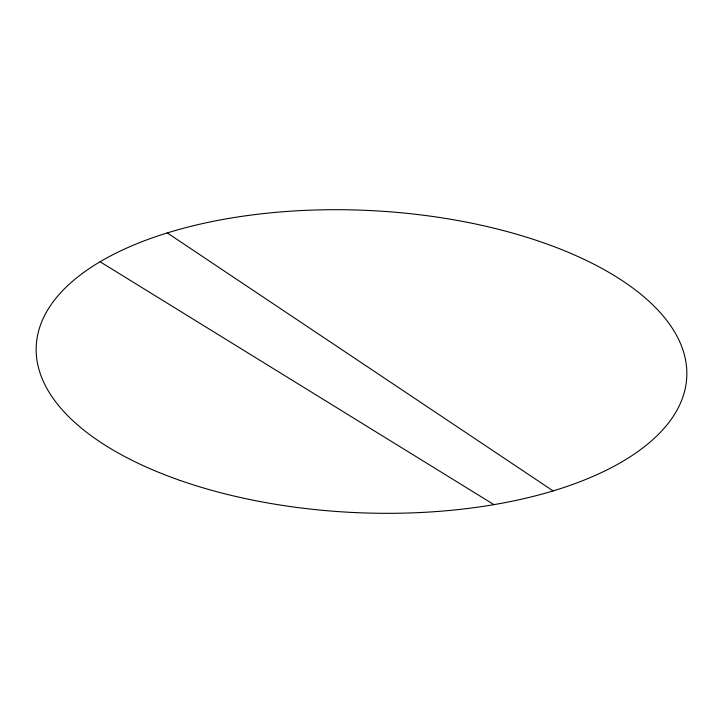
<?xml version="1.0" encoding="UTF-8"?>
<svg xmlns="http://www.w3.org/2000/svg" width="723" height="723" viewBox="0 0 723 723"><rect width="100%" height="100%" fill="white"/><g stroke="black" fill="none" stroke-linecap="round" stroke-linejoin="round"><path stroke-width="1.08" d="M100.081 261.753L493.945 504.636M167.266 232.914L553.104 490.908M180.226 480.479A325.639 151.206 2.7 0 0 686.118 383.696A325.639 151.206 2.7 0 0 218.165 220.352A325.639 151.206 2.7 0 0 180.226 480.479"/></g></svg>
